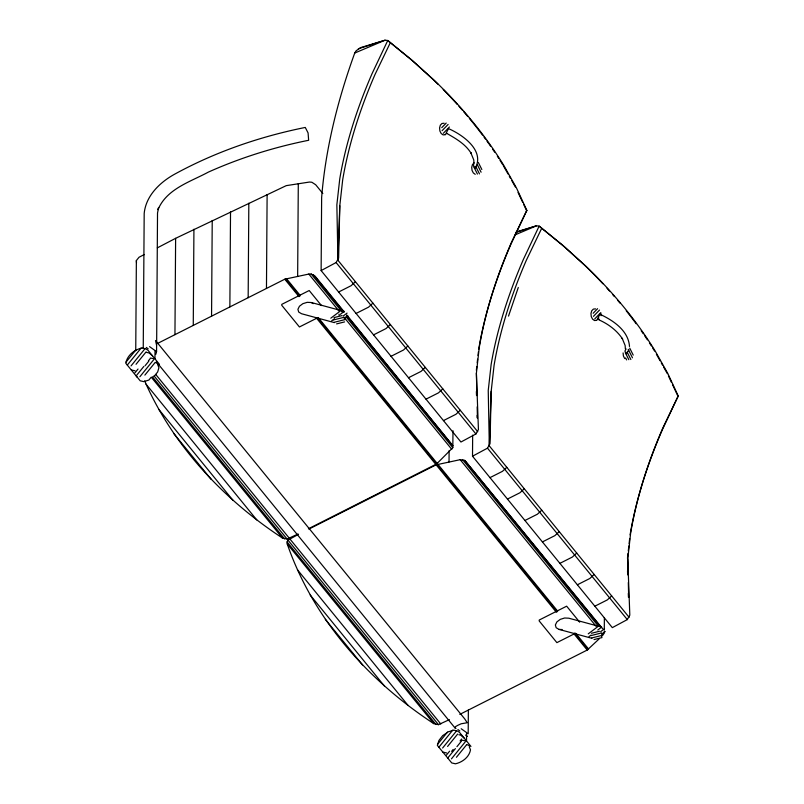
<?xml version="1.0" encoding="UTF-8"?>
<svg xmlns="http://www.w3.org/2000/svg" width="804" height="804" viewBox="0 0 804 804"><rect width="100%" height="100%" fill="white"/><g stroke="black" fill="none" stroke-linecap="round" stroke-linejoin="round"><path stroke-width="1.21" d="M135.745 350.112L136.368 260.556L139.022 257.25L144.408 254.486M143.243 348.363L144.187 213.482C145.825 195.834 159.916 182.277 174.699 174.156C215.442 151.855 259.792 136.62 305.269 127.444L308.073 132.901L308.646 140.278C274.184 147.182 240.466 157.735 208.377 172.096C190.277 181.875 166.649 188.829 158.006 209.633L158.629 207.492L157.524 213L156.659 342.655M155.011 351.298L154.961 358.825L150.278 358.051M155.825 354.303L156.559 351.639L156.609 344.142M174.95 334.655L175.624 238.326L286.244 185.644L309.46 182.046L311.841 182.247L315.701 184.759L322.826 193.493M193.261 325.419L193.925 229.23M211.563 316.173L212.226 220.437M229.864 306.937L230.527 211.633M248.165 297.691L248.828 203.191M266.466 288.455L267.119 194.538M297.651 276.345L298.294 183.664M477.747 431.708L337.941 260.285L336.856 204.839L339.75 178.92A592.578 305.62 -39.2 0 1 372.051 73.656L387.759 40.501L413.186 61.325L434.713 80.782A459.506 309.771 17.5 0 1 503.987 165.724L516.48 187.985L526.841 210.336L511.595 242.044A592.578 305.62 -39.2 0 0 479.284 347.298L476.39 373.227L478.43 429.547L475.918 433.969L460.943 442.019L321.128 270.586L321.64 197.503A836.059 431.195 -39.2 0 1 354.745 53.034L356.102 50.793L360.845 47.547L385.086 40.2L387.759 40.501L411.065 59.416L432.904 79.254A473.144 318.967 17.5 0 1 438.12 84.34M449.034 461.958L449.104 450.692M452.994 430.753L452.813 447.677L436.572 463.988L308.414 528.771M466.581 733.449L466.521 740.976L461.838 740.203M468.36 710.022L468.189 733.75L461.194 728.736M516.841 231.763L536.469 225.813L539.142 226.115L564.569 246.939L586.096 266.405A459.506 309.771 17.5 0 1 655.371 351.338L667.873 373.599L678.224 395.96L662.978 427.658A592.578 305.62 -39.2 0 0 630.668 532.921L627.773 558.85L629.813 615.16L627.301 619.593L612.326 627.633L472.511 456.21L472.662 435.145M604.286 630.165L604.377 617.623M390.241 42.853L374.996 74.551A592.578 305.62 -39.2 0 0 342.685 179.815L339.791 205.744L338.615 258.114L336.102 262.546L321.128 270.586M541.625 228.467L526.379 260.174A592.578 305.62 -39.2 0 0 494.068 365.428L491.174 391.357L490.008 443.738L487.485 448.16L472.511 456.21M337.941 260.285L339.791 205.744M629.13 617.331L489.324 445.898L491.174 391.357M604.276 631.421L604.196 633.301L601.563 636.557M476.36 370.282L476.772 366.574M477.184 362.875L477.596 359.167M478.008 355.458L478.43 351.76M627.462 558.368L628.014 553.423M628.296 550.961L628.849 546.016M629.12 543.544L629.673 538.61M473.717 164.438L473.526 165.503L475.084 168.498C485.325 150.79 462.802 134.811 448.542 128.64L446.17 133.052C455.466 138.358 465.456 143.926 471.224 153.453L470.762 152.619L473.757 159.916L473.988 163.262M478.702 349.288A592.578 305.62 -39.2 0 1 511.012 244.034L526.841 210.336M630.085 534.911A592.578 305.62 -39.2 0 1 662.395 429.648L678.224 395.96M508.52 316.093L518.279 287.5M449.406 719.63L438.481 724.665L433.808 723.64C368.142 680.697 313.078 618.758 287.219 543.896L287.088 541.946L287.973 540.127L298.344 534.409M455.989 728.404L454.923 727.861L455.556 726.605L457.958 725.248L461.174 723.771L467.224 722.736L464.672 718.836L155.534 340.564L156.579 345.217M628.839 349.7L626.467 354.112L624.909 351.117L626.095 348.916M126.107 362.011L136.137 349.66M127.323 365.036L141.122 348.062M131.052 365.89L144.841 348.906M136.037 364.282L146.067 351.931M134.941 372.845L138.027 369.046M143.826 366.443L136.167 375.87L140.187 380.805L143.906 381.649L148.891 380.041L151.202 377.197M148.428 360.785L149.956 358.896M145.052 365.77L148.81 361.147M139.886 376.724L153.685 359.75M144.871 375.116L154.901 362.775M153.886 376.614L157.654 371.981L158.921 367.699L157.705 364.674M355.418 281.712L351.077 285.721L338.605 292.023M372.895 303.138L368.554 307.148L356.082 313.449M390.372 324.565L386.031 328.575L373.558 334.876M407.849 346.001L403.507 350.001L391.035 356.303M425.316 367.428L420.984 371.438L408.512 377.729M442.793 388.855L438.461 392.865L425.989 399.166M460.27 410.281L455.938 414.291L443.466 420.592M506.801 467.325L502.46 471.335L489.988 477.636M524.278 488.752L519.937 492.762L507.465 499.063M541.755 510.188L537.414 514.198L524.942 520.489M559.232 531.615L554.891 535.625L542.419 541.926M576.709 553.041L572.368 557.051L559.896 563.353M437.667 744.162L447.697 731.811M438.894 747.187L452.682 730.203M442.612 748.032L456.411 731.057M447.597 746.434L457.627 734.082M446.511 754.996L449.597 751.197M594.186 574.468L589.845 578.478L577.372 584.779M451.617 751.358L453.165 749.459M460.109 740.906L461.647 739.007M447.727 758.021L455.396 748.594M456.923 746.705L461.526 741.047M451.456 758.875L465.245 741.891M456.441 757.267L466.471 744.916M611.653 595.905L607.321 599.905L594.849 606.206M629.502 346.464C628.457 330.595 613.11 320.324 599.925 314.253L597.553 318.665L599.201 319.59M441.768 127.655L446.19 123.072M442.079 130.71L448.109 124.449M443.366 133.273L449.396 127.012M445.295 134.65L446.763 133.122M474.089 162.91L472.471 164.579L471.717 167.312L472.028 170.368L473.315 172.93L475.234 174.317M593.151 313.269L597.573 308.686M593.463 316.334L599.493 310.073M594.749 318.886L600.789 312.635L601.09 315.691M596.679 320.273L598.879 317.982M459.798 714.384L587.211 650.054L599.141 638.909M330.796 318.183L340.052 311.218M331.58 320.927L334.494 318.726M340.323 314.344L344.212 311.409L311.329 302.525L307.178 302.334L302.827 303.691L299.44 306.244L297.922 309.299L298.696 312.032L301.53 313.731L334.414 322.625M343.177 316.032L347.067 313.108M344.132 318.635L347.83 315.851M588.247 633.853L597.503 626.889M589.03 636.587L590.97 635.13M597.774 630.004L601.663 627.08L568.78 618.196L564.619 618.005L560.277 619.361L556.891 621.904L555.363 624.969L556.147 627.703L558.981 629.401L591.865 638.286M600.628 631.703L604.518 628.768M601.583 634.296L605.281 631.512M447.376 732.494L442.692 735.62L438.924 740.474L437.336 745.368L451.747 762.946L455.476 763.8C462.39 762.242 469.214 757.147 470.491 749.851L469.265 746.826M157.323 247.863L175.624 238.326M157.725 343.358L284.767 279.209L308.816 274.063L311.198 274.043L315.067 276.114L344.363 312.032M318.093 317.54L299.43 326.967L281.752 305.289L281.752 304.374L309.198 290.525L321.499 305.6M144.73 380.794L146.067 384.171C174.89 447.667 224.477 500.008 282.425 538.017L287.098 539.052L298.023 534.017M309.118 528.972L436.15 464.833L460.2 459.677L464.782 460.39L602.628 628.698M575.543 633.21L556.881 642.637L539.203 620.959L539.203 620.045L566.649 606.186L579.714 622.206M354.745 53.034L385.086 40.2L358.323 48.793M515.123 234.848L536.469 225.813L515.525 232.537M448.31 731.871L453.607 730.102L457.305 730.977L459.496 732.364L470.943 746.403L466.903 744.574M334.022 317.6L342.022 315.6M333.379 319.962L344.293 317.238M334.313 322.273L345.238 319.54M336.595 323.901L344.584 321.912M591.473 633.271L599.472 631.271M590.829 635.632L601.744 632.899M591.764 637.944L602.678 635.21M594.035 639.572L602.035 637.572M444.14 123.243L441.949 123.494L440.331 125.173L439.577 127.906L439.878 130.962L441.175 133.524L443.094 134.901L445.145 134.73M595.523 308.867L593.332 309.118L591.714 310.786L590.96 313.52L591.262 316.585L592.558 319.138L594.478 320.525L596.528 320.354M558.981 629.401L562.107 629.542M146.388 352.353L149.182 352.996L152.549 355.87M131.343 369.961L135.072 370.815M458.883 734.715L460.742 735.137L464.109 738.022M442.914 752.112L446.632 752.966M155.343 362.433L159.383 364.252L147.926 350.212L145.745 348.825L142.037 347.951C134.439 349.7 127.223 355.227 125.776 363.227L137.223 377.267M598.94 319.871C608.316 324.002 616.949 330.424 622.608 339.077L622.145 338.233L625.14 345.529L625.371 348.886M311.329 302.525L313.238 303.651M149.564 346.624L156.559 351.639M146.268 347.439L148.177 348.815M457.908 729.55L459.818 730.926M465.556 735.037L467.466 736.414M336.102 262.546L475.918 433.969M487.485 448.16L627.301 619.593M346.735 314.947L452.893 445.808L346.685 315.58M313.399 274.767L343.519 311.701M464.782 460.39L601.111 627.532M311.198 274.043L342.052 311.872M346.011 316.726L452.813 447.677M462.581 459.667L598.658 626.507M308.816 274.063L338.836 310.867M345.157 318.615L451.808 449.376M460.2 459.677L596.076 626.276M286.475 278.626L299.962 295.158M318.213 317.54L437.215 463.456M437.858 464.24L557.664 611.14M575.905 633.512L588.608 649.079M285.591 278.867L299.822 296.314M317.208 317.63L436.572 463.988M436.974 464.481L557.132 611.804M574.518 633.13L587.955 649.612M284.767 279.209L299.008 296.666M316.404 318.002L435.828 464.431M436.15 464.833L556.368 612.236M573.765 633.562L587.211 650.054M156.358 361.78L454.923 727.861M155.755 374.473L289.41 538.358M289.731 538.76L440.793 723.982M154.016 375.88L287.098 539.052M287.973 540.127L438.481 724.665M152.338 376.724L284.616 538.921M287.088 541.946L435.999 724.545M151.685 377.709L282.425 538.017M287.219 543.896L433.808 723.64M146.067 384.171L256.777 519.917M297.45 569.785L408.161 705.53M158.79 409.367L232.969 500.319M310.173 594.98L384.352 685.933M173.945 433.718L211.14 479.335M325.329 619.341L362.524 664.948M656.406 354.293L660.064 360.755M661.29 362.916L662.506 365.066M663.722 367.227L667.38 373.689M503.193 165.443L508.078 174.066M509.294 176.217L510.51 178.377M511.736 180.528L515.384 186.99M629.713 348.102L633.23 355.097M628.205 349.338L632.477 357.83M627.12 352.072L630.859 359.509M625.291 352.685L628.818 359.679M625.612 357.931L626.617 359.931M624.698 358.554L623.412 355.991L623.1 352.936M478.33 162.478L481.847 169.483M477.355 164.78L481.093 172.217M475.737 166.458L479.475 173.895M473.908 167.061L477.435 174.066M668.405 375.86L671.461 382.372M672.486 384.543L678.104 396.493M518.037 192.417L522.63 202.186M523.655 204.357L526.71 210.879M136.368 260.556L136.499 262.536M339.027 314.163L339.097 315.339M627.532 570.88L627.663 574.649M628.316 593.473L628.447 597.241M476.37 391.538L476.501 395.307M477.184 415.387L477.274 417.899M627.773 558.85L628.155 575.021M628.326 582.488L628.668 597.422M476.39 373.227L476.913 395.628M477.174 406.824L477.435 418.02M489.324 445.898L488.239 390.463L491.133 364.534A592.578 305.62 -39.2 0 1 523.444 259.27L539.142 226.115L562.448 245.029L584.287 264.868A473.144 318.967 17.5 0 1 602.899 283.762M443.235 89.485A473.144 318.967 17.5 0 1 457.315 104.48M458.973 106.319A473.144 318.967 17.5 0 1 462.23 110.017M463.838 111.877A473.144 318.967 17.5 0 1 467.797 116.54M469.365 118.409A473.144 318.967 17.5 0 1 482.531 135.102M484.018 137.102A473.144 318.967 17.5 0 1 485.495 139.102M486.953 141.112A473.144 318.967 17.5 0 1 488.39 143.122M489.103 144.127A473.144 318.967 17.5 0 1 490.52 146.137M492.621 149.162A473.144 318.967 17.5 0 1 494.681 152.197M497.374 156.267A473.144 318.967 17.5 0 1 498.701 158.298M500.008 160.338A473.144 318.967 17.5 0 1 502.57 164.418M607.04 288.254A473.144 318.967 17.5 0 1 609.532 291.018M612.799 294.706A473.144 318.967 17.5 0 1 614.417 296.565M617.613 300.284A473.144 318.967 17.5 0 1 619.964 303.088M626.236 310.786A473.144 318.967 17.5 0 1 636.145 323.721M641.2 330.745A473.144 318.967 17.5 0 1 643.311 333.771M644.697 335.791A473.144 318.967 17.5 0 1 647.421 339.851M649.421 342.896A473.144 318.967 17.5 0 1 651.391 345.951M652.677 347.991A473.144 318.967 17.5 0 1 654.577 351.057"/></g></svg>
